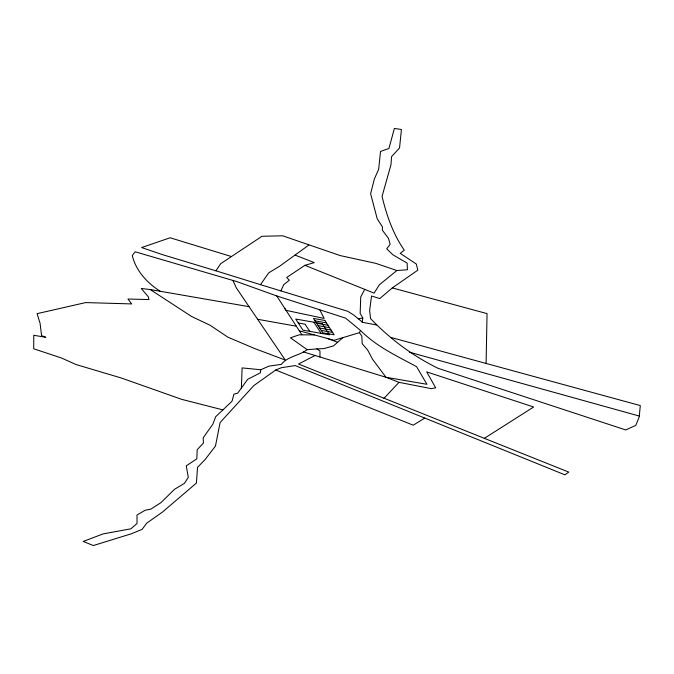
<?xml version="1.0" encoding="UTF-8"?>
<svg xmlns="http://www.w3.org/2000/svg" width="674" height="674" viewBox="0 0 674 674"><rect width="100%" height="100%" fill="white"/><g stroke="black" fill="none" stroke-linecap="round" stroke-linejoin="round"><path stroke-width="1.01" d="M319.931 356.976L319.973 350.96L316.89 348.921L307.125 349.671C299.197 355.805 287.63 356.251 281.353 364.356L268.951 366.134L260.779 369.756L242.109 367.903L241.393 388.022M486.097 363.446L487.049 313.612L392.31 287.908L379.782 298.574L371.534 295.996L369.647 310.444L370.523 318.541C389.951 338.896 412.749 355.931 438.049 368.299L625.716 429.936L635.801 425.361L639.213 416.936L640.3 405.579L390.844 337.421M260.779 369.756L260.341 372.815L247.628 379.369L237.695 393.169L233.954 394.122L232.008 401.257L215.688 416.709L212.883 424.131L203.186 437.805L203.455 443.037L197.212 449.676L196.816 458.851L186.243 465.844L188.307 477.327L184.381 483.41L174.524 489.29L160.901 502.686L150.883 509.097L145.087 510.277L136.974 515.062L137.041 523.462L130.874 528.82L103.097 533.901L83.214 541.458L93.357 545.544L131.447 533.757L142.104 529.368L146.688 523.209L162.628 511.928L196.429 483.039L197.516 467.377L205.233 459.398L215.478 446.019L220.103 422.547L253.845 385.57L275.7 370.001L281.454 367.701L295.204 365.569L564.947 474.841L568.772 472.095L298.515 364.019L315.087 355.493M392.31 287.908L417.821 270.156L416.305 264.031L400.196 253.357L404.274 250.172C393.026 233.979 386.64 215.419 382.057 196.412L390.962 164.818L391.569 156.646L399.539 147.935L401.434 129.484L394.383 128.456L388.915 148.516L380.524 151.431L378.662 169.309L374.365 178.947L370.633 193.741L377.204 218.797L382.487 227.003L382.31 230.129L388.451 238.343L390.136 244.333L386.708 248.782L392.942 254.848L407.147 263.104L407.408 269.752L396.876 270.527L379.302 284.824L374.104 293.165L364.718 289.365L360.733 296.964L360.16 313.41L362.839 317.985L362.132 322.256L376.598 324.961M299.323 330.816L334.06 340.286L359.427 332.67L360.472 330.42L345.594 318.128L276.702 295.92L236.726 281.555L135.154 251.773L132.273 255.53C136.005 270.94 147.067 282.861 160.185 291.252M280.864 290.89L283.83 284.58L289.323 280.241L286.728 277.486L304.909 265.32L314.303 262.616L295.077 255.109M231.334 256.508L170.134 237.77L141.591 247.569L162.906 254.78L215.916 270.805L220.659 263.711L261.975 236.279L282.676 235.807L340.277 255.598L375.738 263.34L396.876 270.527M215.916 270.805L260.484 284.672L268.724 272.844L279.6 266.238L308.759 245.117M383.919 398.41L399.025 382.343L431.225 388.645L435.665 387.803L426.684 371.888L533.673 407.003L484.235 438.395M342.847 337.649L333.512 345.897L324.026 348.568L316.89 348.921M424.746 418.048L413.238 425.201L275.7 370.001M358.282 318.777L362.839 317.985M314.269 334.894L299.197 334.826L290.469 337.809L307.125 349.671M249.009 306.662L150.235 289.534L141.228 288.489L148.356 296.846L148.946 299.559L127.95 299.037L131.708 303.923L85.691 302.584L37.07 313.663L40.061 323.208L41.569 335.585L45.773 337.286L33.776 335.29L33.7 348.795L61.241 357.911L76.052 364.541L121.109 377.946L181.786 399.37L222.9 409.885M315.019 320.849L326.393 322.838M316.569 323.242L327.943 325.23M318.128 325.635L329.502 327.623M298.262 322.989L305.086 324.186L309.754 331.364M319.678 328.027L331.052 330.016M321.237 330.42L332.611 332.408M257.544 319.282L296.316 326.191M409.337 352.148L639.289 416.052M260.484 284.672L347.868 311.329L353.909 315.196L362.174 321.961M303.435 351.904L385.983 377.28L399.025 382.343M327.058 338.373L337.438 342.181M304.909 265.32L364.718 289.365M150.235 289.534L191.534 316.46L209.968 325.188L227.888 337.168L254.393 348.441L285.321 360.068L236.347 287.924L232.892 280.435M360.472 330.42C376.429 346.579 396.935 355.998 416.591 366.681L426.937 384.298L385.983 377.28L372.495 359.183L367.659 350.05L362.199 343.706L361.812 336.065L359.427 332.67M313.899 322.231L321.127 333.352M301.876 334.751L276.702 295.92M284.942 308.667L286.012 310.335L324.169 318.44L319.746 309.796M324.834 320.445L313.461 318.457L322.787 332.813L334.161 334.801L324.834 320.445M322.29 323.697L295.701 319.038L302.929 330.167L329.51 334.818L322.29 323.697"/></g></svg>
